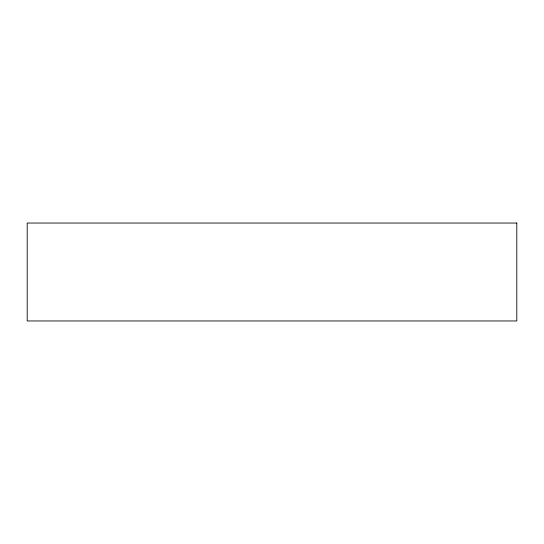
<?xml version="1.0" encoding="UTF-8"?>
<svg xmlns="http://www.w3.org/2000/svg" width="544" height="544" viewBox="0 0 544 544"><rect width="100%" height="100%" fill="white"/><g stroke="black" fill="none" stroke-linecap="round" stroke-linejoin="round"><path stroke-width="0.82" d="M516.8 223.04L27.2 223.04L27.2 320.96L516.8 320.96L516.8 223.04"/></g></svg>
